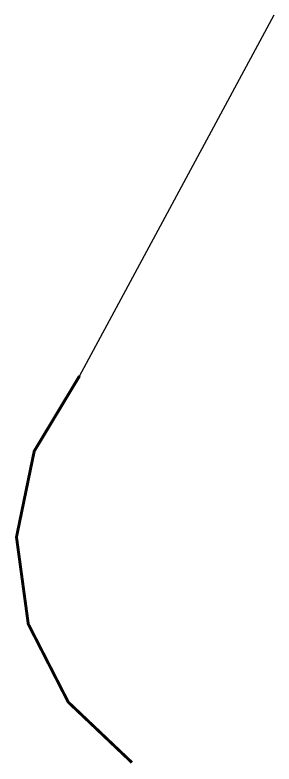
# Model space of a CAD drawing. Header units: metres. Extents: x -331 to 2982, y 362 to 2539.
# Drawn here: x 2960.24 to 2962.88, y 1387.86 to 1395.5 of the extents above; entities that cross this region are included whole.
import ezdxf

# ---------------------------------------------------------------- set-up
doc = ezdxf.new("R2010")
doc.units = ezdxf.units.M
doc.layers.add('Pis', color=251, linetype='Continuous')

msp = doc.modelspace()

# ---------------------------------------------------------------- linework, layer by layer
at = {"layer": 'Pis', "extrusion": (-3.375203168325501e-07, 5.779236933126875e-05, 0.9999999983299641)}
msp.add_line((2960.894604079353, 1391.816708985961), (2962.876715486141, 1395.497374275528), dxfattribs=at)
at = {"layer": 'Pis', "const_width": 0.03}
msp.add_lwpolyline([(2961.428954773261, 1387.876334068063), (2960.780350202513, 1388.492123357262), (2960.372862569373, 1389.288262896462), (2960.252678916201, 1390.174513552909), (2960.433421564337, 1391.05042247041), (2960.894604079353, 1391.816708985961)], dxfattribs=at)

doc.saveas('drawing.dxf')
